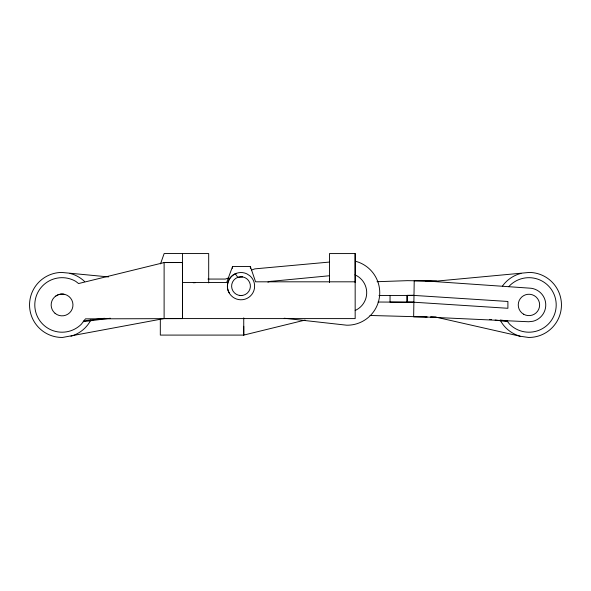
<?xml version="1.0" encoding="UTF-8"?>
<svg xmlns="http://www.w3.org/2000/svg" width="591" height="591" viewBox="0 0 591 591"><rect width="100%" height="100%" fill="white"/><g stroke="black" fill="none" stroke-linecap="round" stroke-linejoin="round"><path stroke-width="0.89" d="M160.324 318.712L160.316 335.09L243.743 335.09L305.082 320.078M108.53 276.92L61.56 272.429A32.512 32.512 0 0 0 29.55 305.436A32.512 32.512 0 0 0 62.557 337.446L164.113 318.571L164.121 262.567L182.464 262.559L182.508 318.601L85.451 318.859L81.336 324.223A27.267 27.267 0 0 1 44.532 325.826A27.267 27.267 0 0 1 39.723 289.302A27.267 27.267 0 0 1 75.692 281.331L78.581 283.547L164.121 262.567L182.464 262.559M182.508 318.586L182.538 253.561M208.689 282.875L208.697 253.569L164.15 253.554L160.501 263.889M243.743 317.847L243.743 335.09L243.743 326.298M250.362 268.344L250.362 266.548L232.544 266.541L226.663 282.535L182.516 282.528L182.397 262.567M329.468 278.908L329.468 282.535L329.483 281.818M329.483 282.542L329.468 253.576L355.161 253.576L355.169 318.601L164.113 318.571M425.247 316.975L528.679 321.755L533.045 321.253A16.821 16.821 0 0 0 529.204 288.12L425.771 280.961L414.217 280.762L413.648 316.842L427.042 317.005M390.067 295.493L390.023 302.127L413.936 302.252L378.026 302.023M232.47 268.321L232.544 266.541M90.755 320.019L90.46 320.765A32.512 32.512 0 0 1 70.95 336.213M425.771 280.961L436.586 281.102L529.44 272.429A32.512 32.512 0 0 1 561.45 305.436A32.512 32.512 0 0 1 528.443 337.446L520.05 336.213L436.032 317.153L430.64 317.064L436.032 317.153M413.922 295.411L507.898 301.469L507.898 308.288L413.922 302.223L407.103 302.223L407.103 295.411L413.936 295.382L407.11 295.397L407.11 302.237L407.524 302.267M508.895 286.716L509.967 285.364A27.267 27.267 0 0 1 548.514 285.963A27.267 27.267 0 0 1 547.916 324.518A27.267 27.267 0 0 1 509.368 323.92L507.019 320.765M55.805 296.002L58.332 294.695L61.109 294.074L63.954 294.2M236.348 273.345C228.178 276.145 224.75 286.997 229.84 293.971A13.63 13.63 0 0 0 254.433 288.526L254.588 284.973A13.63 13.63 0 0 0 249.771 275.716L246.772 273.803A13.63 13.63 0 0 0 228.192 290.816L229.589 293.491M228.82 277.866L225.348 279.063L207.943 279.063M251.411 270.065L254.884 268.861L329.217 262.086M110.325 318.239L83.272 321.667M83.708 320.913L104.452 318.283M329.15 275.783L272.296 281.227A10.328 10.328 0 0 0 267.915 282.129M377.043 281.708L407.398 280.659L436.586 281.102M378.957 295.574L413.936 295.382M355.169 281.818L255.578 281.811L250.362 266.548M426.916 317.012L369.973 315.468M242.642 276.906L237.796 277.327L235.617 278.464A9.39 9.39 0 0 0 236.311 294.288A9.39 9.39 0 0 0 250.362 286.975A9.39 9.39 0 0 0 237.796 277.327L235.366 273.855M239.377 295.404L241.822 295.515M284.234 318.239L346.747 325.205A32.512 32.512 0 0 0 356.137 261.429M507.728 321.667L495.125 320.078M507.292 320.913L500.245 320.019L500.54 320.765A32.512 32.512 0 0 0 520.05 336.213M489.703 319.384L491.513 319.613M355.154 253.591L355.169 282.542M354.962 274.837A19.459 19.459 0 0 1 355.198 310.46M69.989 273.411A32.512 32.512 0 0 1 84.698 281.604M193.287 282.786A3.406 3.406 0 0 1 195.052 282.786M502.424 286.125A32.512 32.512 0 0 1 521.011 273.411M55.044 313.296A10.904 10.904 0 0 0 72.796 306.84A10.904 10.904 0 0 0 58.332 294.695A10.904 10.904 0 0 0 55.044 313.296M523.596 314.198A10.69 10.69 0 0 0 539.635 304.941A10.69 10.69 0 0 0 523.596 295.677A10.69 10.69 0 0 0 523.596 314.198"/></g></svg>
